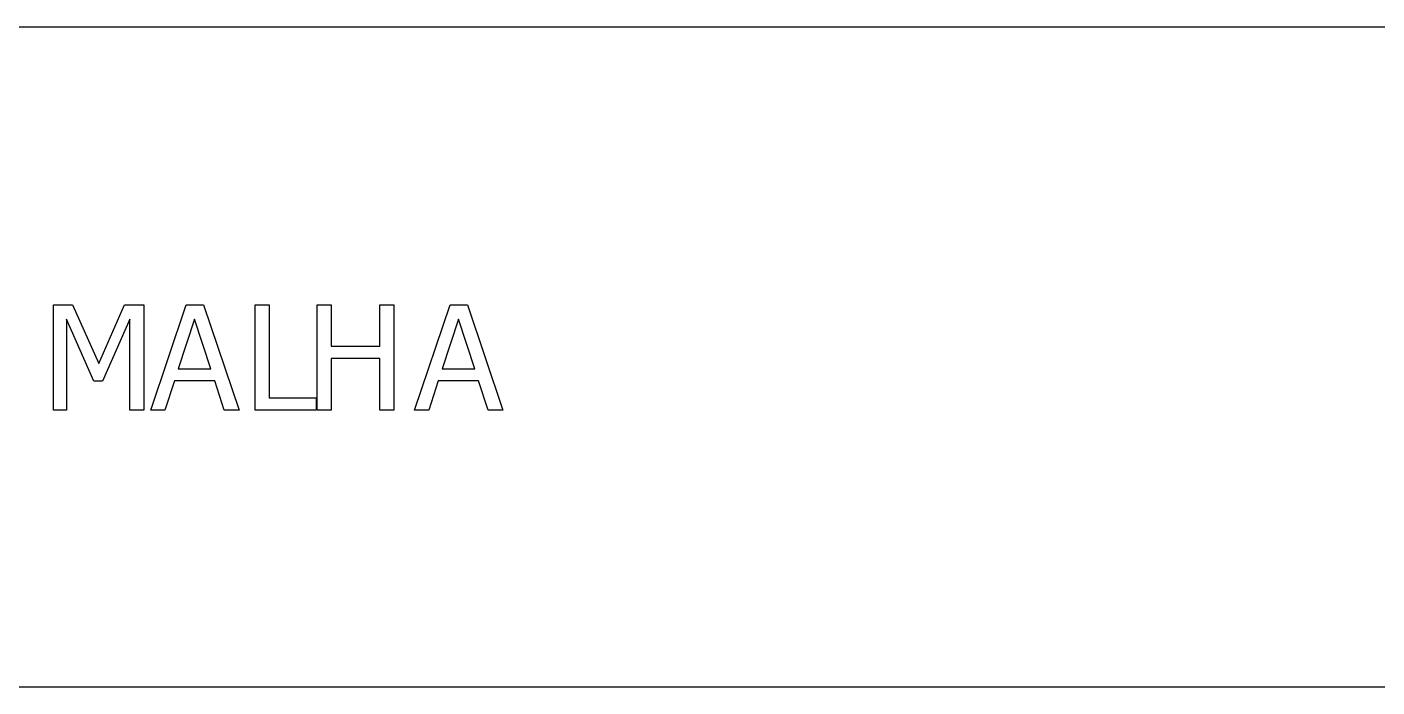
# Model space of a CAD drawing. Header units: millimetres. Extents: x 1974 to 2099, y 1386 to 1555.
# Drawn here: x 2093.226 to 2095.386, y 1486.7 to 1487.756 of the extents above; entities that cross this region are included whole.
import ezdxf

# ---------------------------------------------------------------- set-up
doc = ezdxf.new("R2010")
doc.units = ezdxf.units.MM
doc.layers.add('TEXTO', color=4, linetype='Continuous')

msp = doc.modelspace()

# ---------------------------------------------------------------- linework, layer by layer
at = {"layer": 'TEXTO', "color": 0}
for p, q in [((2098.7779, 1487.756), (2069.8934, 1487.756)), ((2093.2681, 1487.1428), (2093.2681, 1487.3117)), ((2093.2681, 1487.3117), (2093.2987, 1487.3117)), ((2093.2987, 1487.3117), (2093.3409, 1487.2176)), ((2093.3409, 1487.2176), (2093.3817, 1487.3117)), ((2093.3817, 1487.3117), (2093.4128, 1487.3117)), ((2093.4128, 1487.3117), (2093.4128, 1487.1428)), ((2093.4128, 1487.3117), (2093.4128, 1487.3117)), ((2093.4237, 1487.1428), (2093.4806, 1487.3117)), ((2093.4806, 1487.3117), (2093.5083, 1487.3117)), ((2093.5083, 1487.3117), (2093.5653, 1487.1428)), ((2093.5909, 1487.1428), (2093.5909, 1487.3117)), ((2093.5909, 1487.3117), (2093.6135, 1487.3117)), ((2093.6135, 1487.3117), (2093.6135, 1487.1627)), ((2093.6903, 1487.1428), (2093.6903, 1487.3117)), ((2093.6903, 1487.3117), (2093.7128, 1487.3117)), ((2093.7128, 1487.3117), (2093.7128, 1487.2455)), ((2093.7905, 1487.2455), (2093.7905, 1487.3117)), ((2093.7905, 1487.3117), (2093.813, 1487.3117)), ((2093.813, 1487.3117), (2093.813, 1487.1428)), ((2093.813, 1487.3117), (2093.813, 1487.3117)), ((2093.8458, 1487.1428), (2093.9028, 1487.3117)), ((2093.9028, 1487.3117), (2093.9305, 1487.3117)), ((2093.9305, 1487.3117), (2093.9874, 1487.1428)), ((2093.3328, 1487.1893), (2093.2891, 1487.2883)), ((2093.2891, 1487.2883), (2093.2891, 1487.1428)), ((2093.3904, 1487.2883), (2093.3464, 1487.1893)), ((2093.3904, 1487.1428), (2093.3904, 1487.2883)), ((2093.4939, 1487.2887), (2093.4679, 1487.2092)), ((2093.52, 1487.2092), (2093.4939, 1487.2887)), ((2093.9161, 1487.2887), (2093.8901, 1487.2092)), ((2093.9422, 1487.2092), (2093.9161, 1487.2887)), ((2093.7128, 1487.2455), (2093.7905, 1487.2455)), ((2093.7905, 1487.2255), (2093.7128, 1487.2255)), ((2093.7128, 1487.2255), (2093.7128, 1487.1428)), ((2093.7905, 1487.1428), (2093.7905, 1487.2255)), ((2093.4679, 1487.2092), (2093.52, 1487.2092)), ((2093.4679, 1487.2092), (2093.4679, 1487.2092)), ((2093.8901, 1487.2092), (2093.9422, 1487.2092)), ((2093.8901, 1487.2092), (2093.8901, 1487.2092)), ((2093.3464, 1487.1893), (2093.3328, 1487.1893)), ((2093.4617, 1487.1899), (2093.4464, 1487.1428)), ((2093.5262, 1487.1899), (2093.4617, 1487.1899)), ((2093.5415, 1487.1428), (2093.5262, 1487.1899)), ((2093.8839, 1487.1899), (2093.8686, 1487.1428)), ((2093.9484, 1487.1899), (2093.8839, 1487.1899)), ((2093.9638, 1487.1428), (2093.9484, 1487.1899)), ((2093.6135, 1487.1627), (2093.6888, 1487.1627)), ((2093.6888, 1487.1627), (2093.6888, 1487.1428)), ((2093.6888, 1487.1627), (2093.6888, 1487.1627)), ((2093.2891, 1487.1428), (2093.2681, 1487.1428)), ((2093.4128, 1487.1428), (2093.3904, 1487.1428)), ((2093.4464, 1487.1428), (2093.4237, 1487.1428)), ((2093.4464, 1487.1428), (2093.4464, 1487.1428)), ((2093.5653, 1487.1428), (2093.5415, 1487.1428)), ((2093.6888, 1487.1428), (2093.5909, 1487.1428)), ((2093.7128, 1487.1428), (2093.6903, 1487.1428)), ((2093.813, 1487.1428), (2093.7905, 1487.1428)), ((2093.8686, 1487.1428), (2093.8458, 1487.1428)), ((2093.8686, 1487.1428), (2093.8686, 1487.1428)), ((2093.9874, 1487.1428), (2093.9638, 1487.1428)), ((2098.7779, 1486.7), (2069.8934, 1486.7))]:
    msp.add_line(p, q, dxfattribs=at)

doc.saveas('drawing.dxf')
